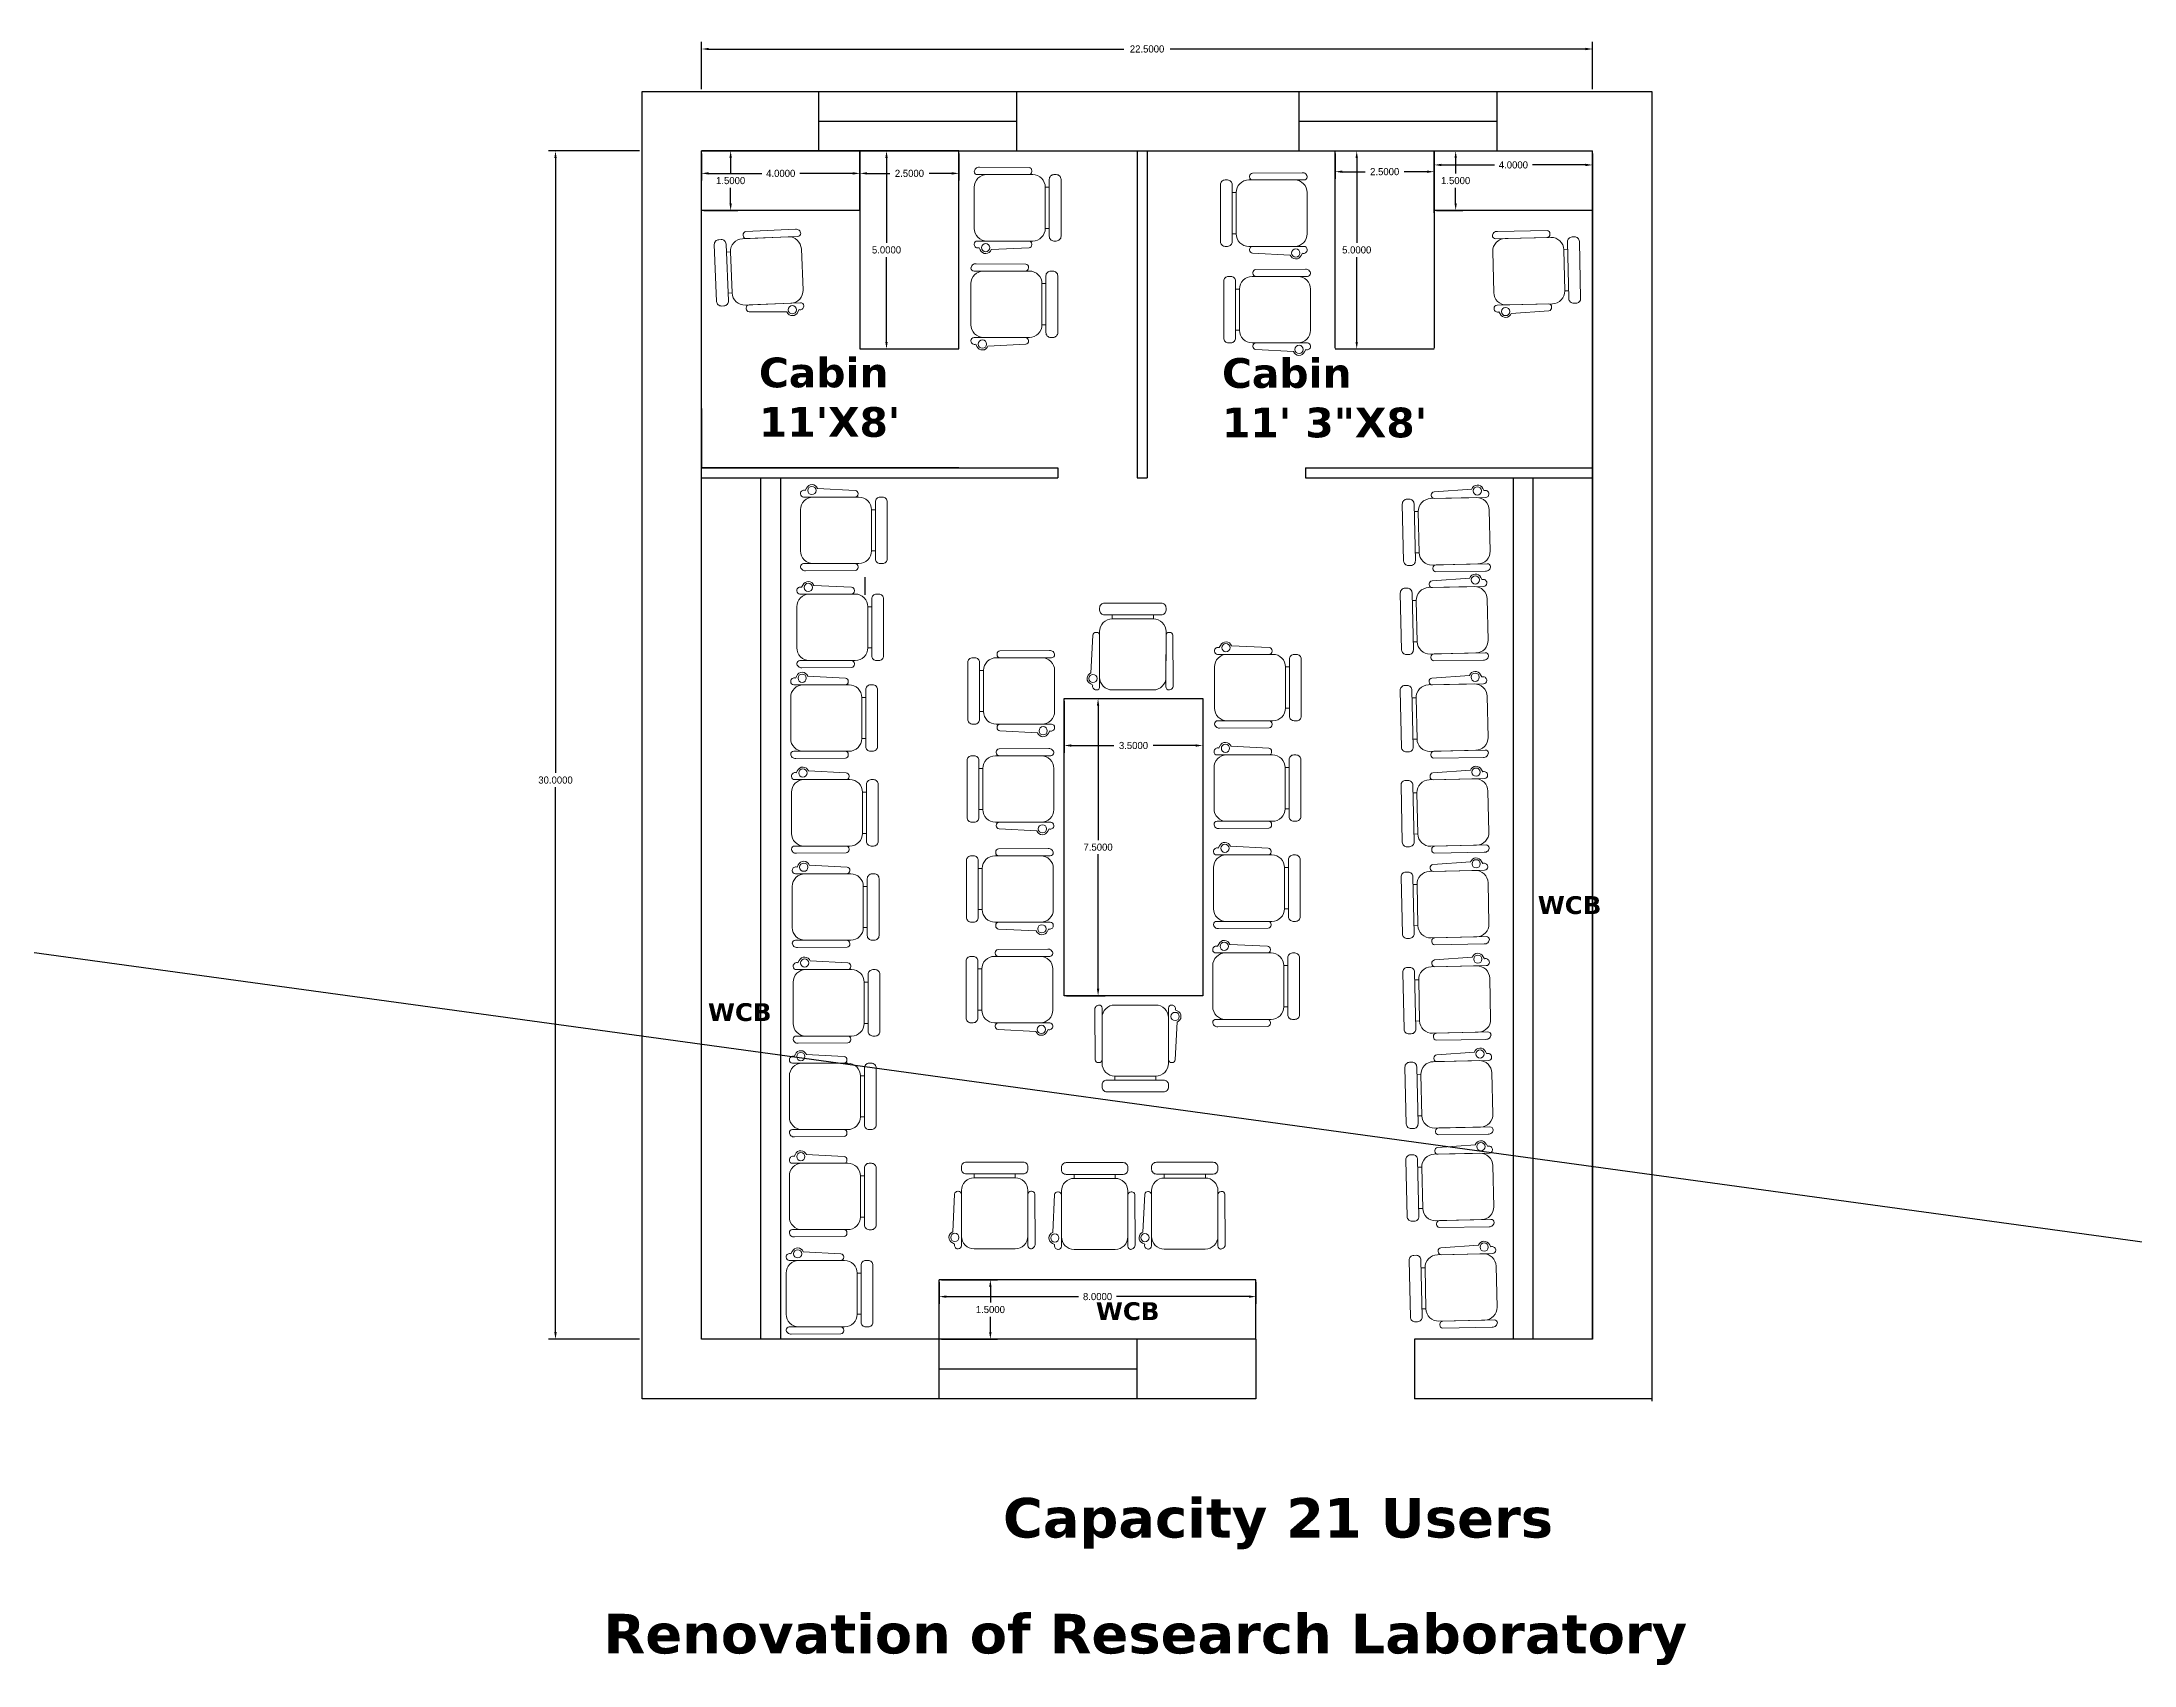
# Model space of a CAD drawing. Header units: inches. Extents: x 23 to 629, y -355 to 51.
# Drawn here: x 523 to 575.8, y -172.5 to -131.5 of the extents above; entities that cross this region are included whole.
import ezdxf

# ---------------------------------------------------------------- set-up
doc = ezdxf.new("R2010")
doc.units = ezdxf.units.IN
doc.header["$MEASUREMENT"] = 0
doc.layers.add('FUR', color=252, linetype='Continuous', lineweight=9)
doc.layers.add('FURN', color=252, linetype='Continuous', lineweight=9)
doc.dimstyles.get("Standard").update_dxf_attribs({"dimtxt": 0.18, "dimasz": 0.18, "dimexe": 0.18, "dimexo": 0.0625, "dimgap": 0.09, "dimtad": 0, "dimtih": 1, "dimtoh": 1, "dimdec": 4, "dimzin": 0, "dimdsep": 46, "dimtxsty": 'Standard', "dimcen": 0.09, "dimadec": 0, "dimazin": 0, "dimtfac": 1, "dimtdec": 4, "dimtofl": 0, "dimtmove": 0, "dimatfit": 3, "dimfxl": 1, "dimtolj": 1, "dimtzin": 0, "dimarcsym": 0})

# ---------------------------------------------------------------- blocks, each defined once
blk = doc.blocks.new('*D91')
at = {"color": 0, "lineweight": -2}
for p, q in [((538.074, -134.25), (535.77, -134.25)), ((535.95, -134.43), (535.95, -149.953)), ((535.95, -164.07), (535.95, -150.313)), ((538.074, -164.25), (535.77, -164.25))]:
    blk.add_line(p, q, dxfattribs=at)
at = {"color": 0}
for points in [[(535.92, -134.43), (535.98, -134.43), (535.95, -134.25)], [(535.92, -164.07), (535.98, -164.07), (535.95, -164.25)]]:
    blk.add_solid(points, dxfattribs=at)
at = {"layer": 'Defpoints', "color": 0}
for p in [(535.95, -134.25), (538.137, -134.25), (538.137, -164.25)]:
    blk.add_point(p, dxfattribs=at)
at = {"color": 0, "insert": (535.95, -150.133), "char_height": 0.18, "attachment_point": 5}
blk.add_mtext('\\A1;30.0000', dxfattribs=at)
blk = doc.blocks.new('CINE CHAIR')
at = {"layer": 'FUR', "color": 48, "lineweight": 0}
for p, q in [((448043.776, 57308.306), (448043.8, 57308.306)), ((448043.776, 57308.058), (448043.8, 57308.058))]:
    blk.add_line(p, q, dxfattribs=at)
blk.add_lwpolyline([(448043.45, 57308.434), (448043.678, 57308.423, -0.388092), (448043.695, 57308.404), (448043.695, 57308.401, -0.414214), (448043.676, 57308.382), (448043.367, 57308.382, -0.414214), (448043.348, 57308.401), (448043.348, 57308.404, -0.491313), (448043.377, 57308.423), (448043.384, 57308.436)], format="xyb", dxfattribs=at)
for points in [[(448043.424, 57308.382), (448043.7, 57308.382, -0.414214), (448043.776, 57308.306), (448043.776, 57308.058, -0.414214), (448043.7, 57307.982), (448043.424, 57307.982, -0.414214), (448043.348, 57308.058), (448043.348, 57308.306, -0.414214)], [(448043.828, 57308.382), (448043.842, 57308.382, -0.414214), (448043.871, 57308.353), (448043.871, 57308.01, -0.414214), (448043.842, 57307.982), (448043.828, 57307.982, -0.414214), (448043.8, 57308.01), (448043.8, 57308.353, -0.414214)], [(448043.379, 57307.938), (448043.678, 57307.94, 0.393133), (448043.695, 57307.959), (448043.695, 57307.963, 0.414214), (448043.676, 57307.982), (448043.367, 57307.982, 0.414214), (448043.348, 57307.963), (448043.348, 57307.966, 0.435766)]]:
    blk.add_lwpolyline(points, format="xyb", close=True, dxfattribs=at)
blk.add_circle((448043.417, 57308.422), 0.0249, dxfattribs=at)
blk.add_arc((448043.417, 57308.422), 0.0356, 19.6628, 156.9494, dxfattribs=at)
blk = doc.blocks.new('*D92')
at = {"color": 0, "lineweight": -2}
for p, q in [((539.637, -132.687), (539.637, -131.497)), ((562.137, -132.687), (562.137, -131.497)), ((539.817, -131.677), (550.302, -131.677)), ((561.957, -131.677), (551.472, -131.677))]:
    blk.add_line(p, q, dxfattribs=at)
at = {"color": 0}
for points in [[(539.817, -131.647), (539.817, -131.707), (539.637, -131.677)], [(561.957, -131.647), (561.957, -131.707), (562.137, -131.677)]]:
    blk.add_solid(points, dxfattribs=at)
at = {"layer": 'Defpoints', "color": 0}
for p in [(562.137, -131.677), (539.637, -132.75), (562.137, -132.75)]:
    blk.add_point(p, dxfattribs=at)
at = {"color": 0, "insert": (550.887, -131.677), "char_height": 0.18, "attachment_point": 5}
blk.add_mtext('\\A1;22.5000', dxfattribs=at)
blk = doc.blocks.new('*D169')
at = {"color": 0, "lineweight": -2}
for p, q in [((539.637, -134.312), (539.637, -134.997)), ((543.637, -134.312), (543.637, -134.997)), ((539.817, -134.817), (541.157, -134.817)), ((543.457, -134.817), (542.117, -134.817))]:
    blk.add_line(p, q, dxfattribs=at)
at = {"color": 0}
for points in [[(539.817, -134.787), (539.817, -134.847), (539.637, -134.817)], [(543.457, -134.787), (543.457, -134.847), (543.637, -134.817)]]:
    blk.add_solid(points, dxfattribs=at)
at = {"layer": 'Defpoints', "color": 0}
for p in [(539.637, -134.25), (543.637, -134.25), (543.637, -134.817)]:
    blk.add_point(p, dxfattribs=at)
at = {"color": 0, "insert": (541.637, -134.817), "char_height": 0.18, "attachment_point": 5}
blk.add_mtext('\\A1;4.0000', dxfattribs=at)
blk = doc.blocks.new('*D170')
at = {"color": 0, "lineweight": -2}
for p, q in [((539.699, -134.25), (540.552, -134.25)), ((540.372, -134.43), (540.372, -134.82)), ((540.372, -135.57), (540.372, -135.18)), ((539.699, -135.75), (540.552, -135.75))]:
    blk.add_line(p, q, dxfattribs=at)
at = {"color": 0}
for points in [[(540.342, -134.43), (540.402, -134.43), (540.372, -134.25)], [(540.342, -135.57), (540.402, -135.57), (540.372, -135.75)]]:
    blk.add_solid(points, dxfattribs=at)
at = {"layer": 'Defpoints', "color": 0}
for p in [(539.637, -134.25), (539.637, -135.75), (540.372, -135.75)]:
    blk.add_point(p, dxfattribs=at)
at = {"color": 0, "insert": (540.372, -135), "char_height": 0.18, "attachment_point": 5}
blk.add_mtext('\\A1;1.5000', dxfattribs=at)
blk = doc.blocks.new('*D171')
at = {"color": 0, "lineweight": -2}
for p, q in [((543.637, -134.312), (543.637, -134.997)), ((546.137, -134.312), (546.137, -134.997)), ((543.817, -134.817), (544.392, -134.817)), ((545.957, -134.817), (545.382, -134.817))]:
    blk.add_line(p, q, dxfattribs=at)
at = {"color": 0}
for points in [[(543.817, -134.787), (543.817, -134.847), (543.637, -134.817)], [(545.957, -134.787), (545.957, -134.847), (546.137, -134.817)]]:
    blk.add_solid(points, dxfattribs=at)
at = {"layer": 'Defpoints', "color": 0}
for p in [(543.637, -134.25), (546.137, -134.25), (546.137, -134.817)]:
    blk.add_point(p, dxfattribs=at)
at = {"color": 0, "insert": (544.887, -134.817), "char_height": 0.18, "attachment_point": 5}
blk.add_mtext('\\A1;2.5000', dxfattribs=at)
blk = doc.blocks.new('*D172')
at = {"color": 0, "lineweight": -2}
for p, q in [((543.699, -134.25), (544.488, -134.25)), ((544.308, -134.43), (544.308, -136.57)), ((544.308, -139.07), (544.308, -136.93)), ((543.699, -139.25), (544.488, -139.25))]:
    blk.add_line(p, q, dxfattribs=at)
at = {"color": 0}
for points in [[(544.278, -134.43), (544.338, -134.43), (544.308, -134.25)], [(544.278, -139.07), (544.338, -139.07), (544.308, -139.25)]]:
    blk.add_solid(points, dxfattribs=at)
at = {"layer": 'Defpoints', "color": 0}
for p in [(543.637, -134.25), (543.637, -139.25), (544.308, -139.25)]:
    blk.add_point(p, dxfattribs=at)
at = {"color": 0, "insert": (544.308, -136.75), "char_height": 0.18, "attachment_point": 5}
blk.add_mtext('\\A1;5.0000', dxfattribs=at)
blk = doc.blocks.new('*D173')
at = {"color": 0, "lineweight": -2}
for p, q in [((555.699, -134.25), (556.361, -134.25)), ((556.181, -134.43), (556.181, -136.57)), ((556.181, -139.07), (556.181, -136.93)), ((555.699, -139.25), (556.361, -139.25))]:
    blk.add_line(p, q, dxfattribs=at)
at = {"color": 0}
for points in [[(556.151, -134.43), (556.211, -134.43), (556.181, -134.25)], [(556.151, -139.07), (556.211, -139.07), (556.181, -139.25)]]:
    blk.add_solid(points, dxfattribs=at)
at = {"layer": 'Defpoints', "color": 0}
for p in [(555.637, -134.25), (555.637, -139.25), (556.181, -139.25)]:
    blk.add_point(p, dxfattribs=at)
at = {"color": 0, "insert": (556.181, -136.75), "char_height": 0.18, "attachment_point": 5}
blk.add_mtext('\\A1;5.0000', dxfattribs=at)
blk = doc.blocks.new('*D174')
at = {"color": 0, "lineweight": -2}
for p, q in [((555.637, -134.312), (555.637, -134.954)), ((558.137, -134.312), (558.137, -134.954)), ((555.817, -134.774), (556.392, -134.774)), ((557.957, -134.774), (557.382, -134.774))]:
    blk.add_line(p, q, dxfattribs=at)
at = {"color": 0}
for points in [[(555.817, -134.744), (555.817, -134.804), (555.637, -134.774)], [(557.957, -134.744), (557.957, -134.804), (558.137, -134.774)]]:
    blk.add_solid(points, dxfattribs=at)
at = {"layer": 'Defpoints', "color": 0}
for p in [(555.637, -134.25), (558.137, -134.25), (558.137, -134.774)]:
    blk.add_point(p, dxfattribs=at)
at = {"color": 0, "insert": (556.887, -134.774), "char_height": 0.18, "attachment_point": 5}
blk.add_mtext('\\A1;2.5000', dxfattribs=at)
blk = doc.blocks.new('*D175')
at = {"color": 0, "lineweight": -2}
for p, q in [((558.199, -134.25), (558.859, -134.25)), ((558.679, -134.43), (558.679, -134.82)), ((558.679, -135.57), (558.679, -135.18)), ((558.199, -135.75), (558.859, -135.75))]:
    blk.add_line(p, q, dxfattribs=at)
at = {"color": 0}
for points in [[(558.649, -134.43), (558.709, -134.43), (558.679, -134.25)], [(558.649, -135.57), (558.709, -135.57), (558.679, -135.75)]]:
    blk.add_solid(points, dxfattribs=at)
at = {"layer": 'Defpoints', "color": 0}
for p in [(558.137, -134.25), (558.137, -135.75), (558.679, -135.75)]:
    blk.add_point(p, dxfattribs=at)
at = {"color": 0, "insert": (558.679, -135), "char_height": 0.18, "attachment_point": 5}
blk.add_mtext('\\A1;1.5000', dxfattribs=at)
blk = doc.blocks.new('*D176')
at = {"color": 0, "lineweight": -2}
for p, q in [((558.137, -134.312), (558.137, -134.784)), ((558.317, -134.604), (559.657, -134.604)), ((561.957, -134.604), (560.617, -134.604)), ((562.137, -134.312), (562.137, -134.784))]:
    blk.add_line(p, q, dxfattribs=at)
at = {"color": 0}
for points in [[(558.317, -134.574), (558.317, -134.634), (558.137, -134.604)], [(561.957, -134.574), (561.957, -134.634), (562.137, -134.604)]]:
    blk.add_solid(points, dxfattribs=at)
at = {"layer": 'Defpoints', "color": 0}
for p in [(558.137, -134.25), (562.137, -134.25), (562.137, -134.604)]:
    blk.add_point(p, dxfattribs=at)
at = {"color": 0, "insert": (560.137, -134.604), "char_height": 0.18, "attachment_point": 5}
blk.add_mtext('\\A1;4.0000', dxfattribs=at)
blk = doc.blocks.new('*D177')
at = {"color": 0, "lineweight": -2}
for p, q in [((548.794, -148.14), (548.794, -149.441)), ((552.294, -148.14), (552.294, -149.441)), ((548.974, -149.261), (550.049, -149.261)), ((552.114, -149.261), (551.039, -149.261))]:
    blk.add_line(p, q, dxfattribs=at)
at = {"color": 0}
for points in [[(548.974, -149.231), (548.974, -149.291), (548.794, -149.261)], [(552.114, -149.231), (552.114, -149.291), (552.294, -149.261)]]:
    blk.add_solid(points, dxfattribs=at)
at = {"layer": 'Defpoints', "color": 0}
for p in [(548.794, -148.077), (552.294, -148.077), (552.294, -149.261)]:
    blk.add_point(p, dxfattribs=at)
at = {"color": 0, "insert": (550.544, -149.261), "char_height": 0.18, "attachment_point": 5}
blk.add_mtext('\\A1;3.5000', dxfattribs=at)
blk = doc.blocks.new('*D178')
at = {"color": 0, "lineweight": -2}
for p, q in [((548.856, -148.077), (549.83, -148.077)), ((549.65, -148.257), (549.65, -151.647)), ((549.65, -155.397), (549.65, -152.007)), ((548.856, -155.577), (549.83, -155.577))]:
    blk.add_line(p, q, dxfattribs=at)
at = {"color": 0}
for points in [[(549.62, -148.257), (549.68, -148.257), (549.65, -148.077)], [(549.62, -155.397), (549.68, -155.397), (549.65, -155.577)]]:
    blk.add_solid(points, dxfattribs=at)
at = {"layer": 'Defpoints', "color": 0}
for p in [(548.794, -148.077), (548.794, -155.577), (549.65, -155.577)]:
    blk.add_point(p, dxfattribs=at)
at = {"color": 0, "insert": (549.65, -151.827), "char_height": 0.18, "attachment_point": 5}
blk.add_mtext('\\A1;7.5000', dxfattribs=at)
blk = doc.blocks.new('*D181')
at = {"color": 0, "lineweight": -2}
for p, q in [((545.699, -162.75), (547.11, -162.75)), ((546.93, -162.93), (546.93, -163.32)), ((546.93, -164.07), (546.93, -163.68)), ((545.699, -164.25), (547.11, -164.25))]:
    blk.add_line(p, q, dxfattribs=at)
at = {"color": 0}
for points in [[(546.9, -162.93), (546.96, -162.93), (546.93, -162.75)], [(546.9, -164.07), (546.96, -164.07), (546.93, -164.25)]]:
    blk.add_solid(points, dxfattribs=at)
at = {"layer": 'Defpoints', "color": 0}
for p in [(545.637, -162.75), (545.637, -164.25), (546.93, -164.25)]:
    blk.add_point(p, dxfattribs=at)
at = {"color": 0, "insert": (546.93, -163.5), "char_height": 0.18, "attachment_point": 5}
blk.add_mtext('\\A1;1.5000', dxfattribs=at)
blk = doc.blocks.new('*D182')
at = {"color": 0, "lineweight": -2}
for p, q in [((545.637, -162.812), (545.637, -163.353)), ((545.817, -163.173), (549.157, -163.173)), ((553.457, -163.173), (550.117, -163.173)), ((553.637, -162.812), (553.637, -163.353))]:
    blk.add_line(p, q, dxfattribs=at)
at = {"color": 0}
for points in [[(545.817, -163.143), (545.817, -163.203), (545.637, -163.173)], [(553.457, -163.143), (553.457, -163.203), (553.637, -163.173)]]:
    blk.add_solid(points, dxfattribs=at)
at = {"layer": 'Defpoints', "color": 0}
for p in [(545.637, -162.75), (553.637, -162.75), (553.637, -163.173)]:
    blk.add_point(p, dxfattribs=at)
at = {"color": 0, "insert": (549.637, -163.173), "char_height": 0.18, "attachment_point": 5}
blk.add_mtext('\\A1;8.0000', dxfattribs=at)

msp = doc.modelspace()

# ---------------------------------------------------------------- linework, layer by layer
for p, q in [((538.13657, -132.74962), (563.63657, -132.74962)), ((538.13657, -165.74962), (538.13657, -132.74962)), ((542.60104, -134.24962), (542.60104, -132.74962)), ((547.60104, -134.24962), (547.60104, -132.74962)), ((554.72967, -134.24962), (554.72967, -132.74962)), ((559.72967, -134.24962), (559.72967, -132.74962)), ((563.63657, -132.74962), (563.63657, -165.81212)), ((542.60104, -133.49962), (547.60104, -133.49962)), ((554.72967, -133.49962), (559.72967, -133.49962)), ((539.63657, -134.24962), (562.13657, -134.24962)), ((539.63657, -164.24962), (539.63657, -134.24962)), ((546.13657, -134.24962), (539.63657, -134.24962)), ((539.63657, -135.74962), (539.63657, -134.24962)), ((543.63657, -135.74962), (543.63657, -134.24962)), ((543.63657, -134.24962), (543.63657, -139.24962)), ((546.13657, -139.24962), (546.13657, -134.24962)), ((550.63657, -134.24962), (550.63657, -142.49962)), ((550.63657, -134.24962), (550.63657, -142.49962)), ((550.88657, -134.24962), (550.88657, -142.49962)), ((555.63657, -139.23053), (555.63657, -134.24962)), ((558.13657, -135.81212), (558.13657, -134.24962)), ((558.13657, -134.24962), (558.13657, -139.23053)), ((558.13657, -134.24962), (562.13657, -134.24962)), ((562.13657, -164.24962), (562.13657, -134.24962)), ((562.13657, -134.31212), (562.13657, -164.24962)), ((562.13657, -134.31212), (562.13657, -164.24962)), ((562.13657, -135.81212), (562.13657, -134.31212)), ((539.63657, -135.74962), (543.63657, -135.74962)), ((558.13657, -135.74962), (562.13657, -135.74962)), ((543.63657, -139.24962), (546.13657, -139.24962)), ((543.63657, -139.24962), (546.13657, -139.24962)), ((555.63657, -139.24962), (558.13657, -139.24962)), ((628.64358, -169.02198), (417.31556, -140.021)), ((539.63657, -140.74962), (539.63657, -142.24962)), ((539.63657, -142.24962), (548.63657, -142.24962)), ((546.13657, -142.24962), (539.63657, -142.24962)), ((539.63657, -142.49962), (548.63657, -142.49962)), ((541.13657, -164.24962), (541.13657, -142.49962)), ((541.63657, -164.24962), (541.63657, -142.49962)), ((541.63657, -164.24962), (541.63657, -142.49962)), ((548.63657, -142.24962), (548.63657, -142.49962)), ((550.63657, -142.49962), (550.88657, -142.49962)), ((554.88657, -142.24962), (562.13657, -142.24962)), ((554.88657, -142.24962), (554.88657, -142.49962)), ((554.88657, -142.49962), (562.13657, -142.49962)), ((560.13657, -164.24962), (560.13657, -142.49962)), ((560.63657, -164.24962), (560.63657, -142.49962)), ((543.76022, -145.01022), (543.76022, -145.46022)), ((548.79384, -148.07746), (552.29384, -148.07746)), ((548.79384, -155.57746), (548.79384, -148.07746)), ((552.29384, -148.07746), (552.29384, -155.57746)), ((552.29384, -155.57746), (548.79384, -155.57746)), ((553.63657, -162.74962), (545.63657, -162.74962)), ((545.63657, -164.24962), (545.63657, -162.74962)), ((553.63657, -164.24962), (553.63657, -162.74962)), ((553.63657, -164.24962), (539.63657, -164.24962)), ((545.63657, -165.74962), (545.63657, -164.24962)), ((550.63657, -165.74962), (550.63657, -164.24962)), ((553.63657, -164.24962), (553.63657, -165.74962)), ((562.13657, -164.24962), (557.63657, -164.24962)), ((557.63657, -164.24962), (557.63657, -165.74962)), ((562.13657, -164.24962), (559.63657, -164.24962)), ((562.13657, -164.24962), (560.83657, -164.24962)), ((545.63657, -164.99962), (550.63657, -164.99962)), ((553.63657, -165.74962), (538.13657, -165.74962)), ((559.63657, -165.74962), (557.63657, -165.74962)), ((563.63657, -165.74962), (559.63657, -165.74962))]:
    msp.add_line(p, q)

# ---------------------------------------------------------------- block references
at = {"layer": 'FURN', "zscale": 4.190399999999999}
for p, xscale, yscale, rotation in [((-1876937.91188, 239980.45057), -4.190400000000028, 4.19040000000001, 180.0008565926003), ((1878039.3668, 239980.31489), 4.190400000000028, 4.19040000000001, 179.9991434073997), ((1866523.70189, 317221.41783), 4.190400000000029, 4.190400000000009, 182.3632854803649), ((-1881951.59262, 196725.76589), -4.190400000000029, 4.190400000000009, 181.3190010835237), ((-1876937.99503, 239978.01612), -4.190400000000028, 4.19040000000001, 180.0008565926003), ((1878039.44996, 239977.88044), 4.190400000000028, 4.19040000000001, 179.9991434073997), ((-1876942.3006, -240259.96514), 4.190400000000028, 4.19040000000001, 359.9991434073997), ((1883070.75967, -197006.90329), -4.190400000000029, 4.190400000000009, 1.319001083523679), ((-1876942.39234, -240262.41194), 4.190400000000028, 4.19040000000001, 359.9991434073997), ((1883070.70891, -197009.15063), -4.190400000000029, 4.190400000000009, 1.319001083523679), ((240666.66384, -1877632.29301), 4.190400000000028, 4.19040000000001, 89.99914340739973), ((1878032.98751, 239968.2541), 4.190400000000028, 4.19040000000001, 179.9991434073997), ((-1876931.84611, -240263.93395), 4.190400000000028, 4.19040000000001, 359.9991434073997), ((1883070.70501, -197011.60759), -4.190400000000029, 4.190400000000009, 1.319001083523679), ((-1876942.54695, -240264.70395), 4.190400000000028, 4.19040000000001, 359.9991434073997), ((1878032.9693, 239965.77907), 4.190400000000028, 4.19040000000001, 179.9991434073997), ((-1876931.85787, -240266.47291), 4.190400000000028, 4.19040000000001, 359.9991434073997), ((-1876942.52855, -240267.09619), 4.190400000000028, 4.19040000000001, 359.9991434073997), ((1883070.72711, -197014.00283), -4.190400000000029, 4.190400000000009, 1.319001083523679), ((1878032.95557, 239963.25409), 4.190400000000028, 4.19040000000001, 179.9991434073997), ((-1876931.8716, -240268.99789), 4.190400000000028, 4.19040000000001, 359.9991434073997), ((1883070.72949, -197016.31694), -4.190400000000029, 4.190400000000009, 1.319001083523679), ((-1876942.50657, -240269.47476), 4.190400000000028, 4.19040000000001, 359.9991434073997), ((-1876931.88981, -240271.47292), 4.190400000000028, 4.19040000000001, 359.9991434073997), ((-1876942.48447, -240271.89265), 4.190400000000028, 4.19040000000001, 359.9991434073997), ((1878032.94381, 239960.71513), 4.190400000000028, 4.19040000000001, 179.9991434073997), ((1883070.77126, -197018.72434), -4.190400000000029, 4.190400000000009, 1.319001083523679), ((-239565.54785, 1877328.62408), 4.190400000000028, 4.19040000000001, 269.9991434073997), ((1883070.82713, -197021.11759), -4.190400000000029, 4.190400000000009, 1.319001083523679), ((-1876942.58043, -240274.25553), 4.190400000000028, 4.19040000000001, 359.9991434073997), ((-1876942.58075, -240276.78139), 4.190400000000028, 4.19040000000001, 359.9991434073997), ((1883070.84979, -197023.45633), -4.190400000000029, 4.190400000000009, 1.319001083523679), ((240663.17532, -1877646.40311), 4.190400000000028, 4.19040000000001, 89.99914340739973), ((240665.70056, -1877646.41684), 4.190400000000028, 4.19040000000001, 89.99914340739973), ((240667.97549, -1877646.40786), 4.190400000000028, 4.19040000000001, 89.99914340739973), ((-1876942.66141, -240279.23541), 4.190400000000028, 4.19040000000001, 359.9991434073997), ((1883070.93171, -197025.99285), -4.190400000000029, 4.190400000000009, 1.319001083523679)]:
    msp.add_blockref('CINE CHAIR', p, dxfattribs=dict(at, xscale=xscale, yscale=yscale, rotation=rotation))

# ---------------------------------------------------------------- texts
at = {"attachment_point": 1}
for s, insert, char_height, width in [("{\\fVerdana|b1|i0|c0|p34;Cabin\\P11'X8'}", (541.08668, -139.46705), 0.75, 5.9176188), ('{\\fVerdana|b1|i0|c0|p34;Cabin\\P11\' 3"X8\'}', (552.77874, -139.48053), 0.75, 7.7102492), ('{\\fVerdana|b1|i0|c0|p34;WCB}', (560.75353, -153.06347), 0.45, 3.5505713), ('{\\fVerdana|b1|i0|c0|p34;WCB}', (539.79911, -155.76509), 0.45, 3.5505713), ('{\\fVerdana|b1|i0|c0|p34;WCB}', (549.59456, -163.31493), 0.45, 3.5505713), ('{\\fVerdana|b1|i0|c0|p34;Capacity 21 Users}', (547.24822, -168.25434), 1, 31.0052658), ('{\\fVerdana|b1|i0|c0|p34;Renovation of Research Laboratory}', (537.16119, -171.18018), 1, 31.0052658)]:
    msp.add_mtext(s, dxfattribs=dict(at, insert=insert, char_height=char_height, width=width))

# ---------------------------------------------------------------- dimensions: what is measured, and where the dimension line sits
for base, p1, p2, picture, middle in [((562.13657, -131.67664), (539.63657, -132.74962), (562.13657, -132.74962), '*D92', (550.88657, -131.67664)), ((543.63657, -134.81723), (539.63657, -134.24962), (543.63657, -134.24962), '*D169', (541.63657, -134.81723)), ((546.13657, -134.81723), (543.63657, -134.24962), (546.13657, -134.24962), '*D171', (544.88657, -134.81723)), ((558.13657, -134.77426), (555.63657, -134.24962), (558.13657, -134.24962), '*D174', (556.88657, -134.77426)), ((562.13657, -134.60428), (558.13657, -134.24962), (562.13657, -134.24962), '*D176', (560.13657, -134.60428)), ((552.29384, -149.26055), (548.79384, -148.07746), (552.29384, -148.07746), '*D177', (550.54384, -149.26055)), ((553.63657, -163.17281), (545.63657, -162.74962), (553.63657, -162.74962), '*D182', (549.63657, -163.17281))]:
    dim = msp.add_linear_dim(base=base, p1=p1, p2=p2, dimstyle='Standard')
    dim.commit()
    dim.dimension.update_dxf_attribs({"geometry": picture, "text_midpoint": middle})
dim = msp.add_linear_dim(base=(535.9496, -134.24962), p1=(538.13657, -164.24962), p2=(538.13657, -134.24962), angle=90, dimstyle='Standard')
dim.commit()
dim.dimension.update_dxf_attribs({"geometry": '*D91', "text_midpoint": (535.9496, -150.13342), "dimtype": 160})
for base, p1, p2, picture, middle in [((540.37219, -135.74962), (539.63657, -134.24962), (539.63657, -135.74962), '*D170', (540.37219, -134.99962)), ((544.30834, -139.24962), (543.63657, -134.24962), (543.63657, -139.24962), '*D172', (544.30834, -136.74962)), ((556.18117, -139.24962), (555.63657, -134.24962), (555.63657, -139.24962), '*D173', (556.18117, -136.74962)), ((558.67946, -135.74962), (558.13657, -134.24962), (558.13657, -135.74962), '*D175', (558.67946, -134.99962)), ((549.65029, -155.57746), (548.79384, -148.07746), (548.79384, -155.57746), '*D178', (549.65029, -151.82746)), ((546.93005, -164.24962), (545.63657, -162.74962), (545.63657, -164.24962), '*D181', (546.93005, -163.49962))]:
    dim = msp.add_linear_dim(base=base, p1=p1, p2=p2, angle=90, dimstyle='Standard')
    dim.commit()
    dim.dimension.update_dxf_attribs({"geometry": picture, "text_midpoint": middle})

doc.saveas('drawing.dxf')
